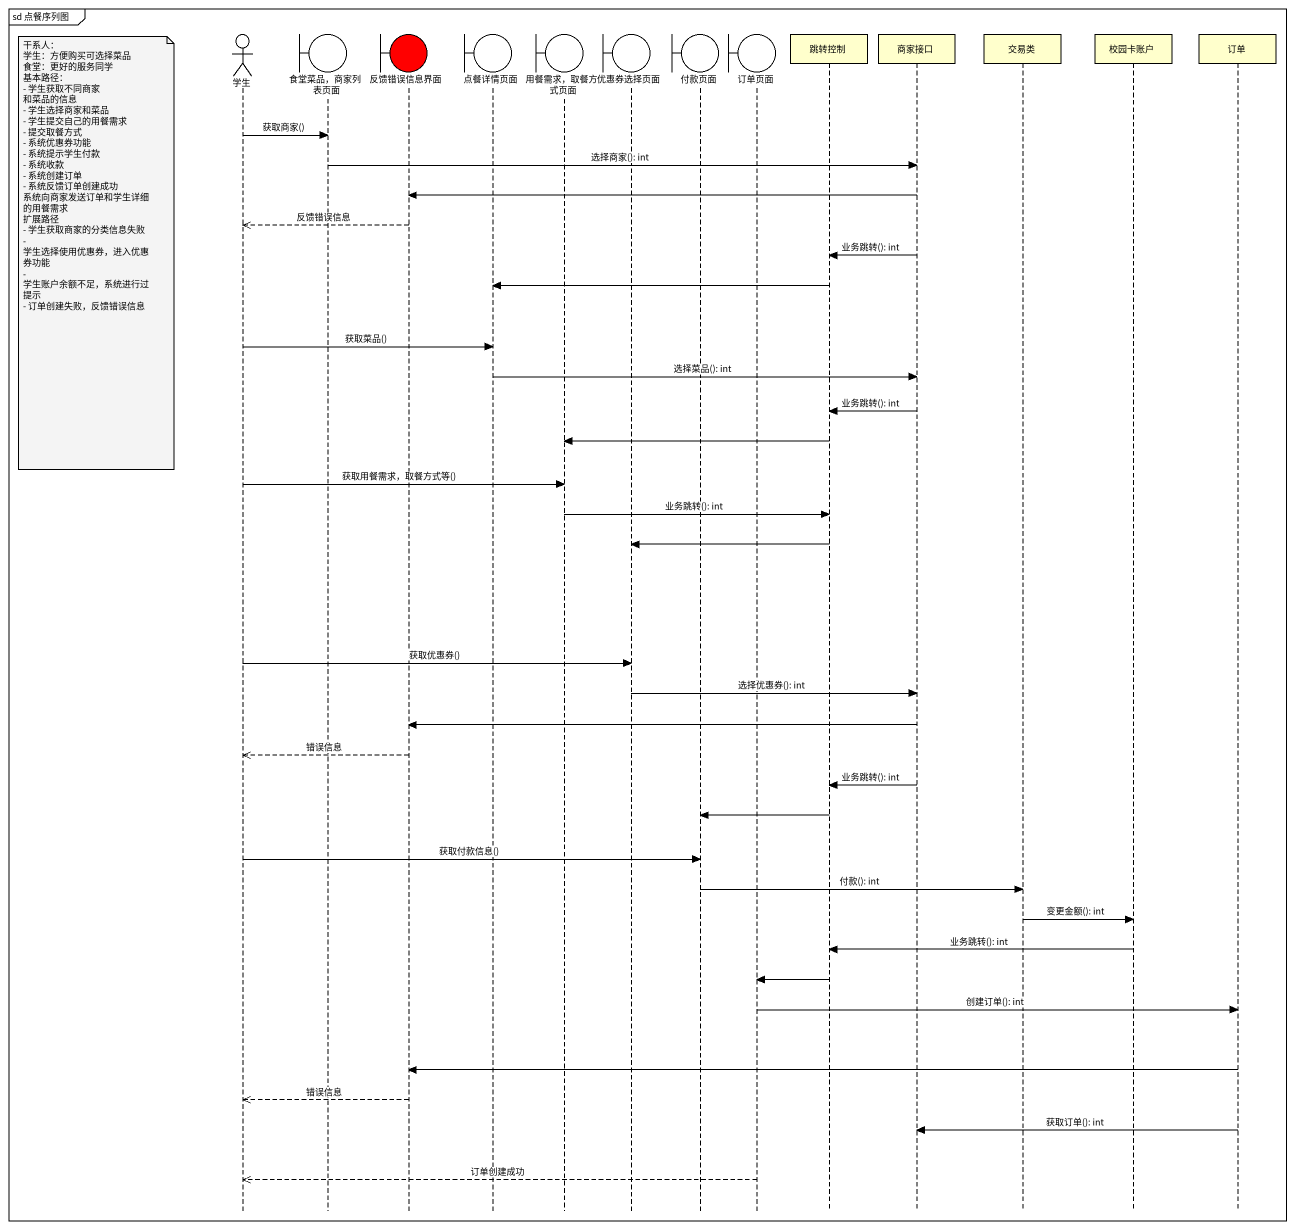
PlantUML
@startuml
mainframe sd 点餐序列图
hide footbox
actor 学生
boundary "食堂菜品，商家列表页面" as 食堂菜品_商家列表页面
boundary 反馈错误信息界面 #FF0000
boundary 点餐详情页面
boundary "用餐需求，取餐方式页面" as 用餐需求_取餐方式页面
boundary 优惠券选择页面
boundary 付款页面
boundary 订单页面
participant 跳转控制
participant 商家接口
participant 交易类
participant 校园卡账户
participant 订单

学生 -> 食堂菜品_商家列表页面 : 获取商家()
食堂菜品_商家列表页面 -> 商家接口 : 选择商家(): int
商家接口 -> 反馈错误信息界面
反馈错误信息界面 -->> 学生 : 反馈错误信息
note left of 学生
  干系人：
  学生：方便购买可选择菜品
  食堂：更好的服务同学
  基本路径：
  - 学生获取不同商家 和菜品的信息
  - 学生选择商家和菜品
  - 学生提交自己的用餐需求
  - 提交取餐方式
  - 系统优惠券功能
  - 系统提示学生付款
  - 系统收款
  - 系统创建订单
  - 系统反馈订单创建成功
  系统向商家发送订单和学生详细的用餐需求
  扩展路径
  - 学生获取商家的分类信息失败
  - 学生选择使用优惠券，进入优惠券功能
  - 学生账户余额不足，系统进行过提示
  - 订单创建失败，反馈错误信息
end note
商家接口 -> 跳转控制 : 业务跳转(): int
跳转控制 -> 点餐详情页面
学生 -> 点餐详情页面 : 获取菜品()
点餐详情页面 -> 商家接口 : 选择菜品(): int
商家接口 -> 跳转控制 : 业务跳转(): int
跳转控制 -> 用餐需求_取餐方式页面
学生 -> 用餐需求_取餐方式页面 : 获取用餐需求，取餐方式等()
用餐需求_取餐方式页面 -> 跳转控制 : 业务跳转(): int
跳转控制 -> 优惠券选择页面
学生 -> 优惠券选择页面 : 获取优惠券()
优惠券选择页面 -> 商家接口 : 选择优惠券(): int
商家接口 -> 反馈错误信息界面
反馈错误信息界面 -->> 学生 : 错误信息
商家接口 -> 跳转控制 : 业务跳转(): int
跳转控制 -> 付款页面
学生 -> 付款页面 : 获取付款信息()
付款页面 -> 交易类 : 付款(): int
交易类 -> 校园卡账户 : 变更金额(): int
校园卡账户 -> 跳转控制 : 业务跳转(): int
跳转控制 -> 订单页面
订单页面 -> 订单 : 创建订单(): int
订单 -> 反馈错误信息界面
反馈错误信息界面 -->> 学生 : 错误信息
订单 -> 商家接口 : 获取订单(): int
订单页面 -->> 学生 : 订单创建成功
@enduml
